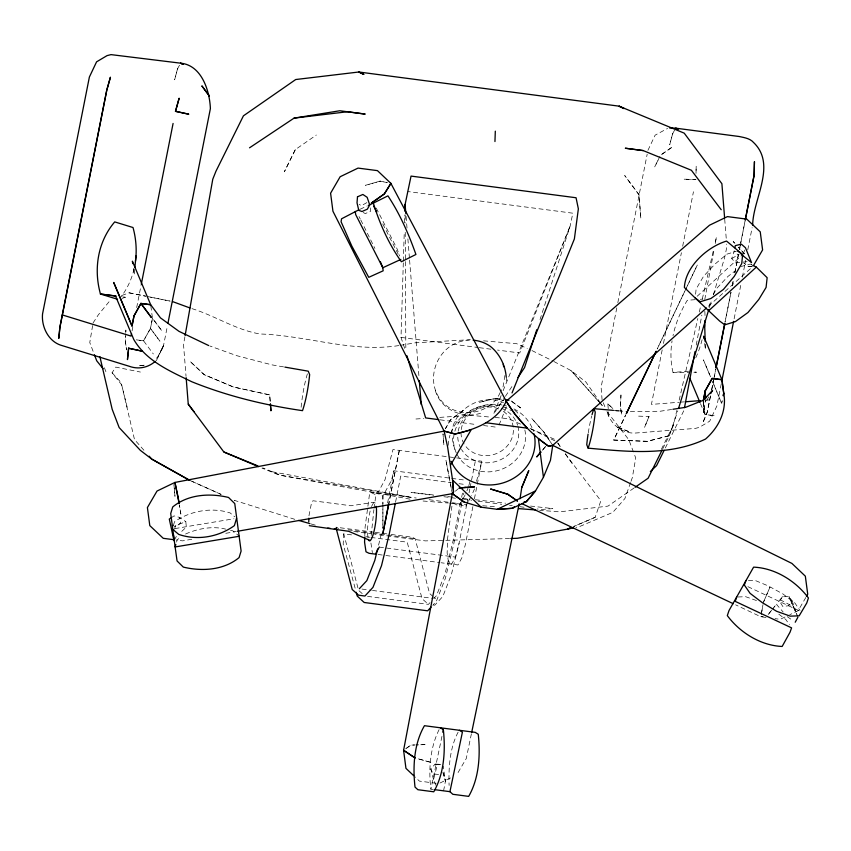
<?xml version="1.0" encoding="UTF-8"?>
<svg xmlns="http://www.w3.org/2000/svg" width="851" height="851" viewBox="0 0 851 851"><rect width="100%" height="100%" fill="white"/><g stroke="black" fill="none" stroke-linecap="round" stroke-linejoin="round"><path stroke-width="0.64" stroke-dasharray="4.25 3.19" d="M382.876 528.237L382.886 507.611M382.886 506.324L382.897 496.016L391.375 480.507L393.939 470.794L450.402 478.209M404.64 348.346L401.012 337.4L403.321 262.363M403.363 261.044L404.257 232.089M404.544 222.866L404.789 214.973M125.757 333.698L125.469 342.198L126.608 349.91L125.437 342.198L125.661 336.124M125.788 332.486L125.874 330.06L125.703 334.911M364.802 535.864L365.111 527.024L367.728 507.526M371.196 535.428L373.897 509.653M351.516 534.864L343.74 533.843L343.176 544.14L355.888 591.009M134.66 269.693L134.181 274.692L133.362 268.554M695.597 294.191L696.118 289.042L703.554 276.298L715.042 264.055L726.945 254.141L736.349 251.279M709.16 307.977L709.798 301.541M367.898 506.228L369.813 491.921L416.213 498.016M374.068 508.355L376.163 492.761L382.897 496.016L382.897 503.749M467.827 502.42L465.412 506.845L458.721 503.601L452.381 502.76L447.679 537.853L447.137 553.012L448.573 562.639L451.626 564.139L455.487 557.097L459.093 543.395M308.966 515.749L311.37 503.611L312.923 500.76L351.006 505.76L373.802 502.313L375.61 503.228L376.131 506.685M504.92 375.44L503.069 386.78L500.771 391.375M92.621 325.571L89.77 342.549L93.94 353.495M761.305 614.167L762.9 605.029M184.901 336.762L183.518 344.57L186.039 376.355M766.006 617.454L760.847 616.773L761.539 612.858M761.773 611.55L763.39 602.423L769.964 587.19L763.358 602.423M696.224 345.102L701.841 315.115M704.766 299.478L714.287 248.641M715.255 243.429L716.478 236.918L715 243.397M174.646 529.248L175.349 525.631L185.826 521.684L186.326 527.099L179.965 533.056M443.584 790.834L445.435 781.186L443.211 766.113M132.065 330.901L132.809 327.007M136.681 307.562L141.021 285.521M150.85 305.977L152.467 318.263L150.446 328.443L143.553 340.804L153.329 353.952M156.361 360.696L163.53 345.527L167.402 326.007M387.588 502.909L393.939 470.794M395.609 501.899L400.725 476.039L451.243 482.666M460.614 502.473L452.7 542.555L444.988 573.968L436.457 595.668L433.776 598.572M461.636 497.303L462.667 492.133M461.774 503.409L453.594 544.778L445.36 578.361L436.244 601.529L432.808 605.242M462.029 502.111L463.827 493.069M466.742 504.483L459.04 543.395L451.338 574.797L442.797 596.508L434.755 605.199L430.946 604.699M467.008 503.186L468.029 498.005M469.061 492.814L469.826 488.921M470.082 487.623L475.475 460.391M472.869 506.622L465.444 544.236L461.827 557.926L457.976 564.968L441.116 562.756M474.401 498.835L481.826 461.221L454.838 457.678M616.805 307.849L601.104 387.258L602.093 399.864L604.987 406.969M617.826 302.637L647.175 154.233M662.174 349.942L651.43 404.395L679.215 402.257M663.472 343.464L681.396 252.704M682.683 246.216L693.448 191.762M700.469 403.608L705.043 414.501L714.787 415.756L705.043 414.501L703.234 401.002L703.607 412.522L705.553 399.747L705.628 402.3L708.787 396.874M710.436 396.023L707.266 412.054L702.788 422.936L707.309 412.054L710.659 395.13M711.713 389.535L713.51 380.461M713.766 379.163L715.819 368.791M732.222 285.819L733.243 280.628M734.785 272.852L738.37 254.704M739.402 249.513L739.913 246.918M740.168 245.62L745.295 219.696M711.691 389.928L714 378.206M714.266 376.908L715.808 369.1M732.285 285.776L733.307 280.575M734.86 272.756L738.455 254.534M739.487 249.332L740.519 244.12M740.774 242.822L745.157 220.686M721.254 383.886L716.872 406.012L709.691 421.192L699.245 427.404L695.267 428.415L637.005 432.914C622.943 434.521 610.954 424.851 606.912 411.703M734.126 318.795L741.072 283.649M742.359 277.139L745.699 260.225M747.763 249.811L752.135 227.674M722.222 400.885L721.722 403.438L712.574 381.652L721.669 403.438L722.191 400.895M471.39 733.828L466.263 758.518L456.647 774.984M451.785 433.648C452.977 409.374 481.634 392.726 503.452 402.566M433.265 789.483L430.893 789.164L442.541 733.541M662.769 448.722L669.216 435.733L673.567 424.745L676.822 410.49M679.183 400.13L697.831 318.519M699.309 312.04L700.788 305.573M702.277 299.095L713.819 248.577M378.557 545.151L381.993 531.173M436.031 785.452L433.531 779.622L437.478 764.124L440.807 764.56M468.497 486.868L465.72 493.825M468.816 485.655L470.103 480.794M474.55 488.836L471.465 495.771M476.528 481.304L481.826 461.221M173.444 525.354L174.54 521.695C190.326 510.823 211.835 506.898 230.174 512.951L234.727 516.791M176.572 542.076L177.306 539.64L180.391 537.534M669.184 435.733L647.292 441.329L613.709 440.041L625.74 414.873L613.731 440.073L647.292 441.329L669.216 435.733L677.811 410.852M709.862 306.052L711.798 299.733M713.34 294.691L724.541 258.066L726.892 246.705L726.69 244.077M747.082 261.651L735.7 262.938L731.722 258.598L734.2 250.843L738.179 255.194M540.023 319.582L570.138 226.1L572.829 213.197L407.799 191.539M595.157 517.312L573.595 526.535L595.157 517.312L600.849 500.782L564.447 452.743M743.412 253.587L744.636 250.077M630.602 482.506L624.9 498.537L612.848 512.345L579.457 526.609L575.904 527.365M631.038 481.272L632.346 477.571L635.729 458.008L633.878 453.126M647.941 150.329L655.132 135.16L667.567 128.448M161.935 349.527L163.541 345.538L157.733 357.229L154.722 359.335M499.058 424.968L507.047 405.257M501.133 395.587L493.633 414.011L504.675 397.428M503.132 390.673L570.138 226.1L519.727 352.984L497.558 350.069M649.005 416.533L644.526 427.447L649.026 416.533L636.825 416.065M157.733 357.239L163.53 345.527M295.329 149.595L284.351 171.796L295.361 149.595L316.317 135.043M659.919 156.403L654.685 166.913L658.748 158.733M661.376 449.317L673.567 424.745M665.333 447.966L684.023 410.267M500.197 392.524C490.123 415.788 454.53 420.054 439.914 398.864C425.947 379.482 436.063 350.038 458.338 342.219A35.657 34.465 -40.1 0 1 469.433 340.113M713.425 294.531L716.446 288.691L727.935 276.447L734.775 271.171M782.42 596.508L779.75 601.508L782.782 606.486L788.643 605.731L792.111 600.838L788.93 596.594L782.42 596.508L776.612 604.582L783.165 612.007M371.483 506.558L373.802 502.313M465.114 494.942L459.061 506.015L452.381 502.76M468.433 501.303L470.858 496.878M174.572 539.63L176.338 536.46M143.553 340.815L136.234 339.826L143.553 340.804L150.467 328.443L159.935 341.166L150.457 328.465L152.489 318.253L161.956 330.943L152.467 318.263M445.392 428.872L450.424 419.937L464.38 409.586L450.424 419.905L445.435 428.51M805.812 597.498L798.142 610.699L789.781 614.72M127.139 407.129L121.661 384.843L112.077 372.791L115.725 367.1L140.394 372.057M93.057 322.965L98.354 314.806L110.917 299.478M505.409 396.321L513.515 384.163M439.073 729.669C430.159 747.572 428.393 769.4 430.893 789.164M458.115 732.168C449.722 748.082 448.509 767.613 449.105 785.377M771.729 610.093L767.623 615.22L773.368 608.039M772.548 609.061L775.846 604.965L774.187 607.008M433.531 779.622L430.808 768.932L435.074 764.145L437.478 764.124M367.526 596.37L428.404 604.359L430.202 602.434M697.15 296.276L742.636 254.598M708.383 306.264L752.007 267.288M455.338 491.197L459.359 487.878M405.65 748.816L410.81 745.114L414.671 744.976L410.82 745.146L405.65 748.816M634.027 488.017L607.997 506.1L559.554 511.866L539.683 510.281M185.55 534.024C197.698 528.556 212.516 525.854 225.685 529.12M171.2 517.812L174.04 515.887L179.444 517.365L185.826 521.684M731.722 258.598L739.168 254.194M366.855 202.634L361.324 205.729L359.175 204.293M439.967 783.037L450.69 777.857M784.994 617.018L780.218 619.326L775.048 618.645M360.122 209.229L367.345 205.889M122.012 298.446L125.257 297.254L122.821 296.935M121.831 295.478L129.107 292.818L146.01 296.222M740.625 266.64L750.263 264.055L752.284 265.065M495.208 398.374L503.739 400.598L495.218 398.353L479.209 402.438L495.208 398.374L502.76 399.353M760.847 616.773L763.092 616.252L760.847 616.773L735.626 604.838M191.762 539.257L182.593 540.864L176.146 540.013M225.802 533.311L236.28 531.471M398.821 345.57C352.41 352.931 306.509 335.39 260.129 333.996C235.504 329.89 214.803 315.498 191.156 308.392M400.108 345.357L415.554 342.783L470.326 339.698M174.976 528.577L233.929 518.77M480.624 413.214C461.838 419.447 439.329 408.714 434.914 388.854M671.652 409.48L660.206 411.246L630.208 411.703M680.545 402.151L684.502 401.842M705.692 400.215L709.66 399.906M695.086 299.69L687.31 300.275A82.473 57.868 -59.8 0 0 673.013 335.688M700.267 299.297L702.862 299.095M688.597 371.227L673.045 372.398L688.682 372.291M415.969 419L423.894 418.458M439.733 417.384L470.092 415.331L489.878 417.043M509.558 538.555L425.404 540.896L374.621 534.226M748.433 580.552L754.794 580.318L768.251 585.913L782.92 593.945L794.972 603.136L800.004 610.444M738.019 596.976L745.657 596.7L756.794 600.668M693.895 372.259L696.501 372.238L694.065 371.919M423.085 501.016L448.264 503.015M449.583 503.122L466.805 504.494M482.708 505.76L497.282 506.919M483.57 340.836L516.685 343.687L527.269 348.453M613.337 410.363L615.933 410.586M618.528 410.82L627.612 411.607M495.154 417.49L508.334 418.628L521.599 424.617M433.361 494.952L411.044 492.399L433.382 495.335M447.796 496.601L454.36 497.356M462.242 498.25L470.114 499.154M475.369 499.75L505.558 503.207M530.503 506.058L552.82 508.611L541.151 509.483L537.215 508.962M122.64 296.914L125.257 297.254M401.012 337.4L477.985 347.506M479.294 347.676L491.027 349.218M440.137 419.82L476.996 424.66M483.581 425.532L498.069 427.425M453.551 457.508L392.96 449.562L385.024 479.677L376.546 495.186L369.813 491.921M451.711 478.379L464.848 480.102M459.019 483.687L464.199 484.368L465.103 486.602M443.892 496.718L455.721 498.26M463.614 499.303L471.497 500.335M478.071 501.196L501.728 504.303M509.611 505.334L512.238 505.685M520.131 506.717L524.067 507.239M429.127 499.707L451.083 502.59M373.951 532.194L335.868 527.195L338.932 528.652M375.27 532.364L389.715 534.268M391.024 534.439L412.033 537.194L415.097 538.64L429.585 593.455L432.553 596.083M348.123 529.854L371.759 532.96M373.078 533.13L415.097 538.64M353.793 531.492L370.717 533.715M365.76 536.736L369.653 537.247M370.94 537.417L407.214 542.172L422.043 598.678L428.404 604.359M379.269 547.087L455.487 557.097M378.035 554.48L384.609 555.341M385.918 555.512L439.797 562.585M361.983 589.073L371.174 590.275M372.483 590.445L432.893 598.381M435.074 764.145L440.627 764.868M438.595 774.538L433.042 773.814L430.808 768.932M436.191 783.282L419.394 781.101L414.586 776.548M283.574 366.887L271.894 364.856L236.674 355.654L209.867 345.985M272.277 471.784L411.054 497.335L280.926 475.326L262.725 467.89M410.001 499.165L279.011 475.039L261.991 468.093M147.308 296.478L170.168 301.116M129.107 292.818L145.5 296.137M150.616 297.169L172.647 301.616M230.515 530.301L232.94 530.896L239.312 536.268M294.786 519.323L234.376 500.356L236.801 501.441M311.211 523.982L316.264 525.407M171.636 525.046L175.827 526.822L180.731 522.876L179.444 517.365M530.045 428.415L555.352 439.669M531.971 350.569L552.746 360.909M747.923 586.679L799.525 610.933M363.154 212.495L365.334 213.558L370.728 211.208L370.121 207.442M531.173 429.095L554.778 440.797M553.884 361.515L571.01 370.579L585.913 382.025L600.646 403.183M780.08 599.689L793.398 606.752L796.398 613.741M787.249 616.645L793.228 620.836M778.803 614.156L785.835 619.517L789.43 624.74M433.542 596.966L435.521 598.721M362.207 593.594L358.569 590.349L343.74 533.843M607.837 403.853L613.039 408.735L607.837 403.842L608.837 416.447M514.802 410.171L517.685 412.895L519.461 416.362M112.077 372.791L121.15 382.61L134.501 439.573L144.861 451.296M598.668 401.449L571.01 370.579L598.849 401.491M599.529 402.406L603.742 407.384M599.668 402.438L602.125 405.299M606.976 411.554L628.804 439.701L633.421 451.902M557.894 443.052L560.149 446.307M565.426 453.891L572.957 464.731M557.628 442.935L561.415 448.381M751.561 264.31L752.997 266.395M552.746 445.36L543.927 432.17L531.684 418.405L543.927 432.17L551.278 443.169M376.259 208.112L397.162 249.035L399.63 255.96M359.005 216.548L360.164 218.781M360.739 219.909L374.919 248.428M382.759 223.919L399.055 255.864M793.398 606.752L788.93 596.594L797.366 616.018M104.396 367.728L106.269 372.664M792.111 600.838L797.483 616.06M454.913 449.339L453.136 443.956L451.955 434.935M442.85 772.4L445.435 781.186L443.318 772.868M452.328 493.676L445.86 459.721L451.796 491.261M370.919 543.012L372.355 552.639M368.068 537.375L367.558 533.896A19.552 3.755 -82.5 0 1 371.164 507.494M704.628 343.538L705.447 349.676L705.245 343.027M703.266 401.023L705.043 414.501M506.249 377.11L506.76 380.982M406.065 216.367L407.033 228.291M407.884 238.886L409.48 258.757M409.586 260.087L418.979 376.685M724.712 219.143L726.265 238.833M703.309 402.3L703.607 412.522M405.161 215.08L405.204 223.047M405.246 232.355L405.384 260.268M405.395 261.597L405.831 350.665M382.907 505.037L382.918 528.248M448.19 445.35A43.816 39.965 -18.3 0 1 449.966 435.276M450.817 432.84A43.816 39.965 -18.3 0 1 501.813 404.938M503.026 405.161A43.816 39.965 -18.3 0 1 506.547 406.023M513.94 408.916A43.816 39.965 -18.3 0 1 533.396 431.468M673.024 372.419A82.473 57.868 -59.8 0 1 672.067 340.825M704.819 311.296A82.185 58.24 -59.4 0 1 705.022 316.508M702.096 339.74A82.185 58.24 -59.4 0 1 695.533 358.345M503.377 411.384A26.413 24.094 -18.3 0 1 505.037 448.222A26.413 24.094 -18.3 0 1 465.465 445.977M464.061 443.882A26.413 24.094 -18.3 0 1 468.88 414.905A26.413 24.094 -18.3 0 1 499.962 409.448M517.951 426.425A30.774 28.072 -18.3 0 1 499.218 460.327A30.774 28.072 -18.3 0 1 461.497 449.456M460.859 448.349A30.774 28.072 -18.3 0 1 457.753 434.978M458.178 431.17A30.774 28.072 -18.3 0 1 498.75 407.352M501.26 408.203A30.774 28.072 -18.3 0 1 517.599 425.223M524.865 430.01A36.327 33.125 -18.3 0 1 500.782 469.603A36.327 33.125 -18.3 0 1 456.881 454.147M456.306 452.966A36.327 33.125 -18.3 0 1 463.54 416.65A36.327 33.125 -18.3 0 1 501.952 406.427M503.111 406.778A36.327 33.125 -18.3 0 1 510.802 410.363M134.086 268.895A82.473 73.994 59 0 1 121.119 296.733M301.126 407.235A41.071 7.882 -82.5 0 1 308.253 371.174M588.264 432.851A41.071 7.882 -82.5 0 1 591.711 415.937M696.182 166.232L696.012 173.54L696.182 166.232M620.953 395.045L620.517 407.182L621.677 414.894L620.496 407.172L620.953 395.045M399.31 450.392L388.811 503.569L399.31 450.392M730.945 292.297L725.041 322.114L730.998 292.287M177.529 68.835L174.636 79.781L177.519 68.825L179.38 65.442L177.529 68.835M672.609 133.82L669.716 144.766L672.598 133.809L674.439 130.426L672.598 133.809M697.32 265.033L657.238 348.942L697.32 265.033M545.778 446.254L541.661 451.115L545.799 446.275M671.545 147.542L660.493 155.233L671.545 147.542M380.11 181.125L365.462 185.305L380.131 181.135L387.29 182.625L380.131 181.135M144.255 365.196L138.192 365.919L144.255 365.207M751.901 266.469L748.625 266.661L743.848 262.98L748.635 266.629L751.901 266.459M424.968 744.593L415.958 744.944L424.968 744.593M695.873 179.625L683.661 179.157L695.852 179.625M269.693 394.896L233.451 387.014L204.24 374.706L189.964 361.26L204.24 374.706L233.451 387.014L269.671 394.907L270.31 402.768L269.671 394.907M430.84 762.368L417.479 758.613L430.84 762.368M628.432 431.478L616.369 426.564L628.432 431.478M221.047 494.378L189.55 480.262L221.058 494.378M520.546 407.874L510.313 400.342L520.546 407.874M734.913 243.429L733.19 241.535L734.913 243.429M744.402 253.843L738.37 247.215L744.391 253.864M638.995 194.698L624.687 175.497L638.963 194.698L640.856 218.59L638.995 194.698M710.542 376.812L703.426 359.867L710.521 376.812M180.838 513.993L179.401 505.143L180.838 513.993M174.966 496.218L173.944 484.762L174.966 496.218M443.86 444.775L443.02 433.978L443.86 444.775"/><path stroke-width="1.28" d="M404.906 211.027L405.108 204.442L411.044 176.093L576.063 197.751L578.361 208.867L574.382 238.929L512.036 392.928M308.753 521.823L308.881 518.185M364.749 537.13L364.568 542.183L366.004 551.799L369.057 553.299L375.408 554.129L379.269 547.087M134.905 267.193L136 255.928M742.636 254.598L741.732 263.608L734.285 276.362L723.435 289.446L710.893 298.51L700.309 301.733L695.214 298.052L684.385 287.457C685.491 266.523 707.341 246.833 726.552 241.067L742.636 254.598L737.53 250.917M494.952 141.543L495.314 131.171M706.404 308.041L552.746 445.36L550.448 460.348L543.438 477.251L535.502 490.921L526.429 501.59L512.472 508.292L497.271 509.302L481.219 507.207L463.986 501.962L452.328 493.676L237.589 531.247M520.035 498.739L521.769 487.517L528.779 470.614L521.769 487.495M185.124 335.454L212.771 179.221L215.963 171.221L243.429 115.832L295.722 79.526L358.835 72.005L619.071 106.162L684.225 133.16L721.893 183.71L724.605 217.835M684.512 407.661L695.012 351.612M131.522 333.496L131.043 336.092L62.357 314.944M141.298 284.223L173.083 123.459M167.913 323.401L210.388 108.598C209.686 90.706 201.634 65.176 180.635 63.176L111.024 54.624L107.045 55.623L96.578 61.846L89.387 77.016L42.55 313.934C41.305 326.507 48.177 340.847 60.495 345.091L129.182 366.26C138.287 369.611 148.01 367.792 155.308 361.313M382.929 533.407L388.811 503.569M382.876 533.396L388.524 504.866M395.353 503.196L389.226 534.226L381.514 565.638L372.983 587.339L364.941 596.03L358.59 595.2L352.218 589.509L336.198 528.471M716.074 367.494L724.786 323.412M745.295 219.696L754.114 175.115L754.443 161.722L754.167 175.125L745.412 219.388M716.063 367.792L724.818 323.529M721.765 381.28L733.605 321.401M752.656 225.079C753.029 198.921 776.835 164.945 753.678 142.606C750.103 138.394 744.263 137.617 739.157 136.5L675.694 128.171L678.141 129.363L675.662 128.161L669.556 127.948M721.925 379.716L712.159 378.429L705.277 390.832L703.256 401.002L705.245 390.8L712.181 378.45L721.925 379.716L723.712 393.247L723.233 395.789L723.733 393.236L721.925 379.716L703.639 336.177L703.968 338.624M471.667 732.52L519.184 503.792M442.818 732.254L443.36 729.669L440.329 727.786M443.36 729.669C445.53 750.422 444.318 773.41 433.765 791.792L417.894 789.717L415.022 787.09C412.692 766.687 413.969 743.689 424.458 725.701L475.23 732.36L478.262 734.243C480.443 755.007 479.219 777.984 468.678 796.376L452.806 794.291L449.934 791.664L462.401 732.168L459.37 730.275M734.86 247.726L735.296 245.641L741.317 244.141L745.455 247.737L751.539 262.651L741.264 254.343M377.61 548.969L374.802 560.405L366.845 580.616L359.356 588.722M175.849 544.512L175.125 546.948L177.072 560.969L183.295 567.085C201.942 571.606 223.834 570.244 239.088 557.596L241.11 551.033L234.759 503.579L228.536 497.452C209.889 492.931 187.997 494.303 172.742 506.941L170.711 513.515L175.125 546.948L239.312 536.268M236.557 518.333L234.376 525.641C218.59 537.045 197.241 540.832 178.731 534.396L172.359 529.014M678.587 408.331L708.702 309.838M536.768 329.688L524.556 367.579L517.929 377.525M736.743 597.019L735.19 601.359L791.59 627.868L790.036 632.208L782.154 646.462C760.688 645.558 740.008 632.655 727.307 615.613L729.02 610.529L753.603 567.138C775.07 568.032 795.749 580.946 808.45 597.987L806.737 603.072L799.174 615.826L790.26 616.156L776.644 611.305L762.134 602.529L750.082 593.338L744.327 584.988L745.88 580.648M662.184 449.902L648.122 478.23L635.112 487.272M664.163 450.317L656.568 465.635L650.345 471.55M795.217 622.23L797.898 617.23M753.635 265.299L762.602 249.917L760.241 231.834L746.784 219.122L727.424 216.611L709.521 225.207L506.185 401.236C497.612 421.117 474.826 429.606 455.072 434.01L444.126 431.106L174.934 482.432L157.02 491.048L147.404 507.558L149.797 525.61L163.243 538.311L173.561 539.672M710.67 393.609L712.564 390.354L703.511 400.183L685.651 407.31L672.928 409.278M806.45 596.402L807.727 594.2L805.333 576.159L791.919 563.426L552.746 445.36L548.576 446.243C531.577 434.372 517.025 418.905 506.185 401.236L390.886 183.38L377.45 170.636L358.058 168.094L340.155 176.731L330.592 193.209L332.943 211.261L444.126 431.106L447.594 446.871L452.562 480.028L453.53 492.027L452.328 493.676L403.587 750.295L405.948 768.347L413.629 775.633M450.583 465.071L471.092 429.893L455.083 433.978L444.126 431.106M526.429 501.569L524.099 501.877L526.429 501.59L535.502 490.921L497.271 509.302L512.451 508.313L514.461 506.632M431.085 607.103L427.649 610.816L364.175 602.487L357.26 596.083L356.229 592.275M708.894 310.551L756.316 267.097L767.145 277.692L766.081 287.436L758.805 299.446L747.944 312.53L735.413 321.593L724.829 324.827L719.723 321.135L695.214 298.052M171.2 517.812L169.296 519.089L173.987 540.693L173.487 535.279M249.534 147.808L294.074 118.119L339.804 110.758L365.196 114.087L347.421 111.758L294.074 118.119M358.92 209.782L341.538 218.813L341.091 221.76L351.793 246.024L368.749 277.32L383.152 270.809L382.812 267.746L380.397 261.725M373.355 203.112L387.928 195.858C399.896 213.867 408.757 234.163 415.926 254.47L401.364 261.736C388.939 244.237 379.578 223.622 373.355 203.112L368.547 205.336M400.864 259.417L382.812 267.746L355.654 214.505L355.314 211.442M570 528.088L567.606 529.109L517.397 538.268L510.866 538.513M570.01 528.077L567.617 529.099L573.542 527.854M723.712 393.247L723.733 393.236C727.073 410.863 718.606 427.638 705.532 439.063C669.056 456.434 627.081 451.615 588.137 448.158L586.743 444.733A41.071 7.882 -82.5 0 1 588.062 434.159M552.746 445.36L548.608 446.254L538.406 438.712L543.438 477.251M685.842 401.746L700.394 400.619M459.338 487.889L474.507 486.9L459.359 487.878M518.482 508.6L535.705 509.972M592.062 414.618A41.071 7.882 -82.5 0 1 593.881 408.671L613.337 410.363M615.933 410.586L618.528 410.82M643.196 150.584L625.432 148.244L643.196 150.584L691.406 170.274L721.212 209.718M117.534 299.265L100.45 294.031L115.513 295.978L133.798 339.517C146.34 361.175 170.391 371.334 191.9 381.791C227.387 396.109 264.693 405.182 302.509 410.661A40.976 7.861 -82.5 0 0 309.647 374.6L308.253 371.185L284.883 367.111M100.45 294.031L116.119 296.063M505.271 399.683L509.047 400.183M438.818 419.649L425.66 417.926L406.938 355.75M327.752 528.077L330.358 528.418M334.262 528.928L336.868 529.269M434.457 789.632L449.934 791.664M485.921 422.745L527.258 428.181L514.993 414.416L506.185 401.236M298.573 520.397L309.945 523.62M208.644 345.538L178.987 331.337L160.467 317.88L150.691 304.754L132.384 261.183L132.713 263.64M172.647 301.616L189.922 307.945M257.821 465.869L223.898 452.03L188.252 404.161L186.146 377.674M258.342 466.603L224.079 452.083M370.249 540.555L348.612 531.279L309.307 525.684M521.854 503.632L733.222 603.699M753.295 265.576L756.316 267.097M464.018 501.952L452.328 493.676L453.53 492.027L452.562 480.028L481.219 507.207M149.18 456.189L151.765 459.115L189.55 480.262L151.765 459.115L140.319 450.317L119.151 427.553L112.183 409.299L99.865 356.601M103.077 368.706L96.716 360.792L94.397 354.707M188.252 404.161L193.964 411.65M373.706 206.176L376.716 212.09M506.249 377.11C505.281 365.334 499.728 353.846 490.431 346.431A35.657 34.465 -40.1 0 0 473.167 340.198M689.799 378.206L699.969 402.406M593.881 408.671L595.264 412.086A40.976 7.861 -82.5 0 1 588.137 448.147M376.131 506.685L376.482 508.994A19.594 3.755 -82.5 0 1 373.695 532.588A19.594 3.755 -82.5 0 1 368.409 539.683M503.281 364.239L503.643 366.728M405.853 213.718L405.108 204.442L405.14 211.091M419.298 380.652L421.224 404.502M704.66 324.422L705.202 341.698M534.056 433.872A43.816 39.965 -18.3 0 1 504.154 482.56A43.816 39.965 -18.3 0 1 451.115 461.295M704.958 320.465A82.185 58.24 -59.4 0 1 704.447 326.922M100.461 294.02A82.185 74.005 58 0 1 114.715 221.909L133.022 227.525A82.473 73.994 59 0 1 135.479 261.151M363.739 74.356L358.835 72.005L363.739 74.388M623.974 108.513L619.071 106.162L623.974 108.545M357.484 196.815L357.026 202.868L358.792 210.378L361.983 211.516L367.366 209.165L369.717 204.931L367.153 197.315L362.866 194.464L357.484 196.815M59.9 327.082L58.783 338.411L59.953 327.082L106.8 90.153L110.439 77.186L106.747 90.142L59.9 327.082M128.607 348.229L127.459 359.579L128.639 348.229L141.787 351.091L128.639 348.229M134.011 315.838L132.043 326.05L113.704 282.458L131.99 326.029L134.011 315.838L140.958 303.467L150.68 304.732L140.926 303.445L134.032 315.849M179.114 98.354L175.487 111.321L188.635 114.172L175.487 111.321L179.114 98.354M656.089 351.335L626.315 413.671L656.1 351.357M390.886 183.38L384.354 193.932L371.334 203.081L384.333 193.922L390.886 183.38M540.842 452.083L536.726 456.944L540.842 452.094M507.813 494.218L490.559 488.995L507.792 494.24L517.344 500.984L507.792 494.24M183.061 64.378L180.614 63.187L183.061 64.378M415.043 757.911L403.587 750.295L415.054 757.933M209.389 96.014L201.857 85.887L209.389 96.025M151.393 317.529L140.926 303.445L151.393 317.529M178.199 497.548L174.934 482.432L179.21 503.866L178.167 497.558M270.926 410.65L270.405 404.087L270.926 410.65M705.5 398.47L705.245 390.8L705.511 398.481"/></g></svg>
